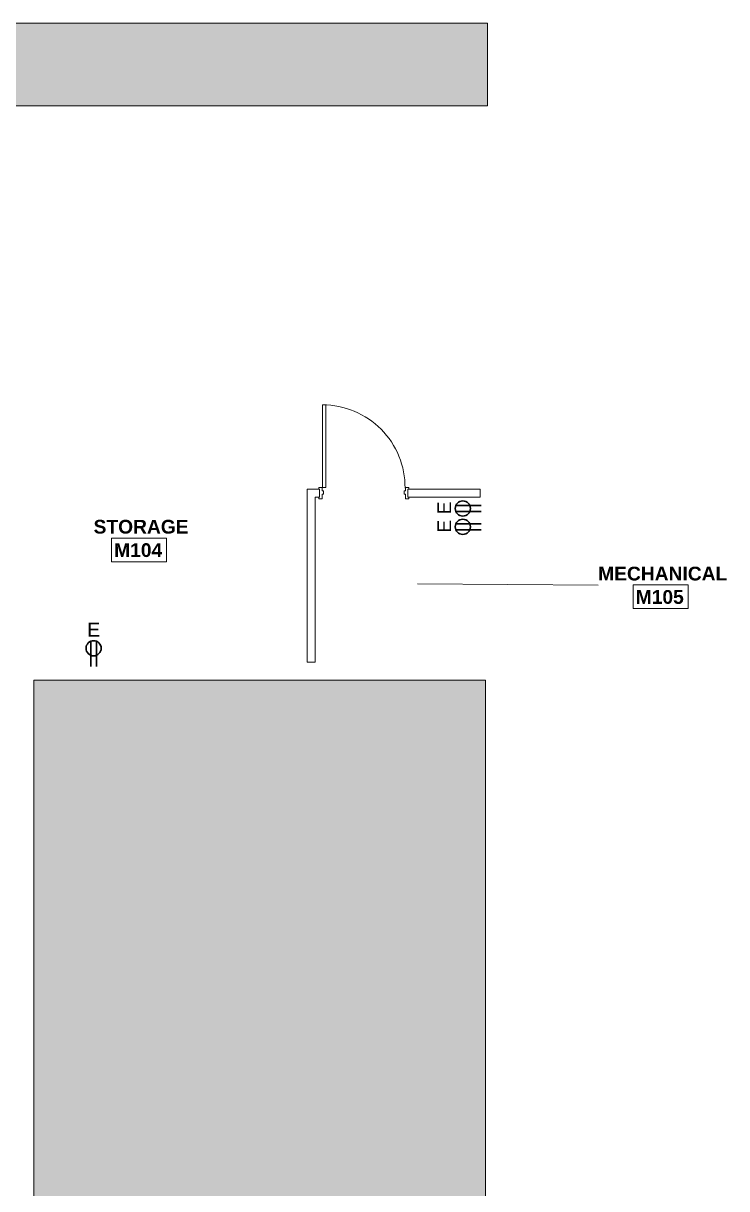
# Model space of a CAD drawing. Header units: inches. Extents: x 11834 to 13024, y -8101 to -6934.
# Drawn here: x 12717 to 13024, y -7442 to -6934 of the extents above; entities that cross this region are included whole.
import ezdxf

# ---------------------------------------------------------------- set-up
doc = ezdxf.new("R2010")
doc.units = ezdxf.units.IN
doc.header["$MEASUREMENT"] = 0
for name, color, linetype, lineweight in [('A-ANNO-NOTE', 131, 'Continuous', 40), ('A-AREA-IDEN', 2, 'Continuous', 9), ('A-DETL-GENF', 92, 'Continuous', 9), ('A-DETL-THIN', 151, 'Continuous', 9), ('A-DOOR', 31, 'Continuous', 18), ('I-WALL', 2, 'Continuous', 9)]:
    doc.layers.add(name, color=color, linetype=linetype, lineweight=lineweight)
doc.styles.add('Swis721 Lt BT', font='swissl.ttf', dxfattribs={"height": 6})
doc.styles.add('Swis721 Lt BT_B', font='', dxfattribs={"height": 6})
doc.styles.get('Swis721 Lt BT_B').set_extended_font_data('Swis721 Lt BT', bold=True)

# ---------------------------------------------------------------- blocks, each defined once
blk = doc.blocks.new('Door - Single - Solid Door-7257911-FIRST FLOOR POWER _ SIGNAL')
at = {"layer": 'A-DOOR'}
for p, q in [((-14.01, 38.59), (-12.63, 38.59)), ((-14.01, 2.59), (-14.01, 38.59)), ((-12.63, 38.59), (-12.63, 2.59)), ((-12.63, 2.59), (-14.01, 2.59))]:
    blk.add_line(p, q, dxfattribs=at)
at = {"layer": 'A-DOOR', "lineweight": 9}
for p, q in [((-15.63, 2.59), (-15.63, 1.84)), ((-14.13, 2.59), (-15.63, 2.59)), ((-14.13, 1.09), (-14.13, 2.59)), ((-13.63, 1.09), (-14.13, 1.09)), ((-13.63, -0.41), (-13.63, 1.09)), ((22.12, 1.09), (21.62, 1.09)), ((21.62, 1.09), (21.62, -0.41)), ((23.62, 2.59), (22.12, 2.59)), ((22.12, 2.59), (22.12, 1.09)), ((23.62, 1.84), (23.62, 2.59)), ((-15.63, -1.66), (-15.63, -2.41)), ((-15.63, -2.41), (-14.13, -2.41)), ((-14.13, -2.41), (-14.13, -0.41)), ((-14.13, -0.41), (-13.63, -0.41)), ((21.62, -0.41), (22.12, -0.41)), ((22.12, -0.41), (22.12, -2.41)), ((22.12, -2.41), (23.62, -2.41)), ((23.62, -2.41), (23.62, -1.66))]:
    blk.add_line(p, q, dxfattribs=at)
blk.add_arc((-14.01, 2.59), 36, 359.5, 90, dxfattribs=at)
blk = doc.blocks.new('Room Tag - Room Name and Number-3379422-FIRST FLOOR POWER _ SIGNAL')
at = {"layer": 'A-AREA-IDEN'}
for p, q in [((-0.1881, -0.1636), (-0.1881, -0.0018)), ((-0.1881, -0.0018), (0.1869, -0.0018)), ((0.1869, -0.0018), (-0.1881, -0.0018)), ((-0.1881, -0.0018), (-0.1881, -0.1636)), ((0.1869, -0.0018), (0.1869, -0.1636)), ((0.1869, -0.1636), (0.1869, -0.0018)), ((0.1869, -0.1636), (-0.1881, -0.1636)), ((-0.1881, -0.1636), (0.1869, -0.1636))]:
    blk.add_line(p, q, dxfattribs=at)

msp = doc.modelspace()

# ---------------------------------------------------------------- hatches: boundary and pattern name
at = {"layer": 'A-DETL-GENF'}
msp.add_hatch(color=9, dxfattribs=at).paths.add_polyline_path([(12848.97, -6969.85), (12919.59, -6969.85), (12919.59, -6933.85), (12650.59, -6933.85), (12650.59, -6969.85), (12847.59, -6969.85)], flags=0)
h = msp.add_hatch(color=9, dxfattribs=at)
h.paths.add_polyline_path([(12381.21, -8100.57), (12918.63, -8100.57), (12918.63, -7688.37), (12805.73, -7688.37), (12805.72, -7694.15), (12800.72, -7694.14), (12801.11, -7552.04), (12918.63, -7552.04), (12918.63, -7476.64), (12765.09, -7476.64), (12765.09, -7480.39), (12759.09, -7480.39), (12759.09, -7518.89), (12765.09, -7518.89), (12765.09, -7706.28), (12759.09, -7706.28), (12759.09, -7690.14), (12544.09, -7690.14), (12544.09, -7694.35), (12540.21, -7694.35), (12540.21, -7996.89), (12477.21, -7996.89), (12477.21, -7982.89), (12394.21, -7982.89), (12394.21, -7977.89), (12386.21, -7977.89), (12386.21, -7982.89), (12341.71, -7982.89), (12341.69, -7977.89), (12335.11, -7977.89), (12335.11, -7899.35), (12340.1, -7899.35), (12340.1, -7661.85), (12243.11, -7661.85), (12243.11, -7667.35), (12155.09, -7667.35), (12155.09, -7737.1), (11839.07, -7737.1), (11839.07, -7982.1), (12243.11, -7982.1), (12243.11, -7989.6), (11839.07, -7989.6), (11839.07, -8100.57), (12341.85, -8100.57)], flags=0)
h.paths.add_polyline_path([(12151.61, -8090.69), (12119.61, -8090.69), (12119.61, -8058.69), (12151.61, -8058.69)], flags=0)
h.paths.add_polyline_path([(12538.59, -8090.35), (12506.59, -8090.35), (12506.59, -8058.35), (12538.59, -8058.35)], flags=0)
h.paths.add_polyline_path([(12341.69, -7899.35), (12341.85, -7899.35), (12341.85, -7893.85), (12385.66, -7893.85), (12385.66, -7595.35), (12127.12, -7595.35), (12127.12, -7599.35), (12073.12, -7599.35), (12073.12, -7611.1), (12068.12, -7611.1), (12068.12, -7599.2), (11965.07, -7599.2), (11965.07, -7672.1), (12068.12, -7672.1), (12068.12, -7650.1), (12073.12, -7650.1), (12073.12, -7680.1), (11839.07, -7680.1), (11839.07, -7729.1), (12117.11, -7729.1), (12117.11, -7654.87), (12264.61, -7654.87), (12264.61, -7658.87), (12272.61, -7658.87), (12272.61, -7654.87), (12341.61, -7654.85), (12341.69, -7899.35)], flags=0)
h.paths.add_polyline_path([(12805.74, -7684.37), (12918.63, -7684.37), (12918.63, -7557.04), (12806.09, -7557.04), (12805.88, -7634.13)], flags=0)
h.paths.add_polyline_path([(12834.51, -7468.14), (12918.63, -7468.14), (12918.61, -7220.6), (12905.59, -7220.6), (12905.59, -7220.54), (12866.59, -7220.54), (12866.59, -7220.6), (12721.59, -7220.6), (12721.59, -7468.14), (12765.09, -7468.14)], flags=0)

# ---------------------------------------------------------------- linework, layer by layer
at = {"layer": 'A-ANNO-NOTE', "lineweight": 30}
for p, q in [((12916.77, -7144.29), (12905.75, -7144.29)), ((12916.77, -7144.29), (12905.75, -7144.29)), ((12916.77, -7146.85), (12905.75, -7146.85)), ((12916.77, -7152.29), (12905.75, -7152.29)), ((12916.77, -7152.29), (12905.75, -7152.29)), ((12916.77, -7154.85), (12905.75, -7154.85)), ((12746.46, -7214.52), (12746.46, -7203.51)), ((12746.46, -7214.52), (12746.46, -7203.51)), ((12749.01, -7214.52), (12749.01, -7203.51))]:
    msp.add_line(p, q, dxfattribs=at)
for centre in [(12908.79, -7145.57), (12908.79, -7153.57), (12747.73, -7206.55)]:
    msp.add_circle(centre, 3.3, dxfattribs=at)
at = {"layer": 'A-AREA-IDEN'}
msp.add_line((12889.08, -7178.48), (12967.84, -7179.01), dxfattribs=at)
at = {"layer": 'A-DETL-THIN'}
for p, q in [((12919.59, -6933.85), (12650.59, -6933.85)), ((12919.59, -6969.85), (12919.59, -6933.85)), ((12650.59, -6969.85), (12919.59, -6969.85)), ((12721.59, -7220.54), (12721.59, -7468.14)), ((12918.63, -7220.54), (12721.59, -7220.54)), ((12918.63, -8100.57), (12918.63, -7220.54))]:
    msp.add_line(p, q, dxfattribs=at)
at = {"layer": 'I-WALL', "lineweight": 18}
for p, q in [((12840.84, -7137.1), (12840.84, -7212.6)), ((12846.34, -7137.1), (12840.84, -7137.1)), ((12846.34, -7140.6), (12846.34, -7137.1)), ((12916.34, -7137.1), (12884.84, -7137.1)), ((12884.84, -7137.1), (12884.84, -7140.6)), ((12916.34, -7140.6), (12916.34, -7137.1)), ((12844.34, -7212.6), (12844.34, -7140.6)), ((12844.34, -7140.6), (12846.34, -7140.6)), ((12884.84, -7140.6), (12916.34, -7140.6)), ((12840.84, -7212.6), (12844.34, -7212.6))]:
    msp.add_line(p, q, dxfattribs=at)

# ---------------------------------------------------------------- block references
at = {"layer": 'A-AREA-IDEN', "xscale": 63.99999999999997, "yscale": 63.99999999999997, "zscale": 63.99999999999997}
for p in [(12767.55, -7158.32), (12995.09, -7178.77)]:
    msp.add_blockref('Room Tag - Room Name and Number-3379422-FIRST FLOOR POWER _ SIGNAL', p, dxfattribs=at)
at = {"layer": 'A-DOOR'}
msp.add_blockref('Door - Single - Solid Door-7257911-FIRST FLOOR POWER _ SIGNAL', (12861.6, -7138.94), dxfattribs=at)

# ---------------------------------------------------------------- texts
at = {"layer": 'A-ANNO-NOTE', "lineweight": 9, "char_height": 6, "width": 6.262, "attachment_point": 1, "rotation": 90, "style": 'Swis721 Lt BT'}
for insert in [(12897.7, -7148.12), (12897.7, -7156.12)]:
    msp.add_mtext('E', dxfattribs=dict(at, insert=insert))
at = {"layer": 'A-ANNO-NOTE', "lineweight": 9, "insert": (12744.95, -7195.45), "char_height": 6, "width": 6.262, "attachment_point": 1, "style": 'Swis721 Lt BT'}
msp.add_mtext('E', dxfattribs=at)
at = {"layer": 'A-AREA-IDEN', "char_height": 6, "attachment_point": 1, "style": 'Swis721 Lt BT_B'}
for s, insert, width in [('STORAGE', (12747.71, -7150.51), 47.874), ('M104', (12756.69, -7160.72), 25.654), ('MECHANICAL', (12967.84, -7170.96), 65.852), ('M105', (12984.23, -7181.17), 25.654)]:
    msp.add_mtext(s, dxfattribs=dict(at, insert=insert, width=width))

doc.saveas('drawing.dxf')
